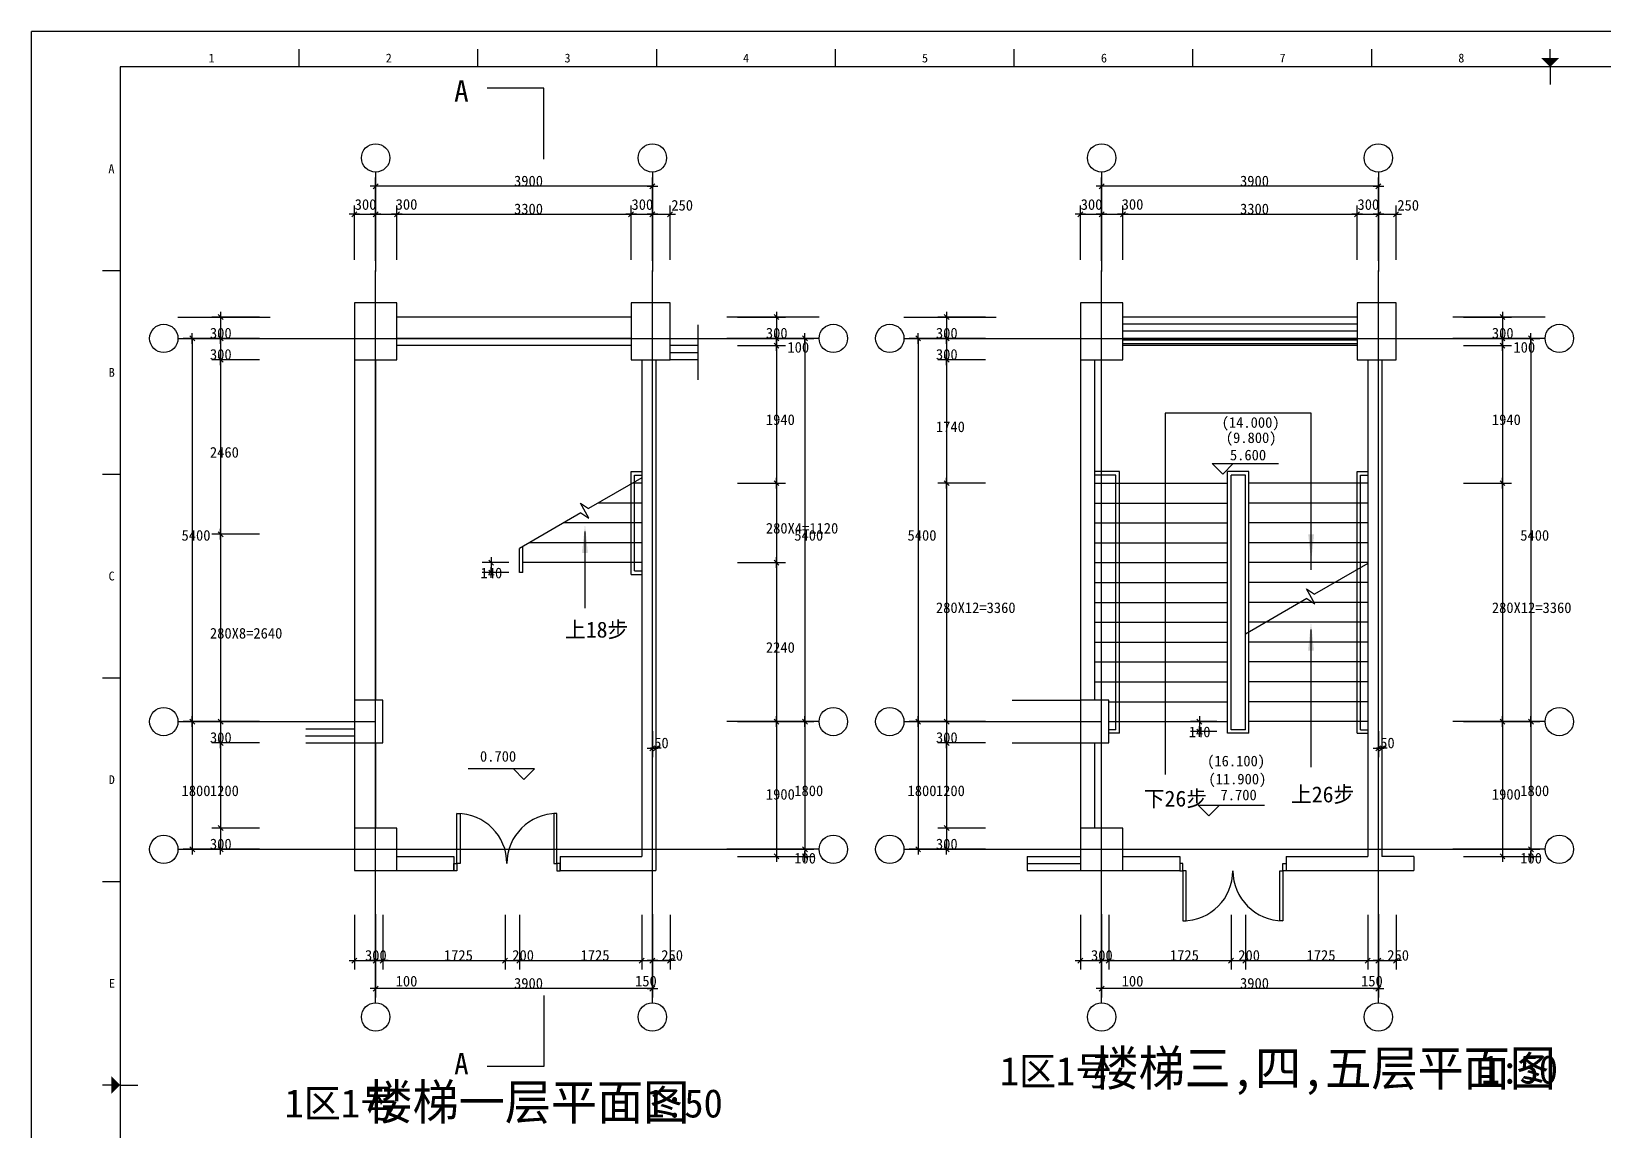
# Model space of a CAD drawing. Header units: metres. Extents: x 436269 to 478319, y -9460 to 20240.
# Drawn here: x 436269 to 458422, y 4749 to 20240 of the extents above; entities that cross this region are included whole.
import ezdxf

# ---------------------------------------------------------------- set-up
doc = ezdxf.new("R2010")
doc.units = ezdxf.units.M
for name, color, linetype in [('AXIS', 3, 'Continuous'), ('COLUMN', 1, 'Continuous'), ('DOTE', 251, 'Continuous'), ('PUB_DIM', 3, 'Continuous'), ('STAIR1', 4, 'Continuous'), ('TEXT', 7, 'Continuous'), ('TK', 9, 'Continuous'), ('WALL', 2, 'Continuous'), ('WINDOW', 142, 'Continuous'), ('文字', 21, 'Continuous'), ('详细尺寸', 3, 'Continuous')]:
    doc.layers.add(name, color=color, linetype=linetype)

# ---------------------------------------------------------------- blocks, each defined once
blk = doc.blocks.new('_DIMX')
blk.add_line((-150, 0), (150, 0))
blk.add_lwpolyline([(-70, -70), (70, 70)])

msp = doc.modelspace()

# ---------------------------------------------------------------- linework, layer by layer
for p, q in [((441419.1, 16413.38), (440819.1, 16413.38)), ((440819.1, 16413.38), (440819.1, 15613.38)), ((441419.1, 15613.38), (441419.1, 16413.38)), ((445269.1, 16413.38), (444719.1, 16413.38)), ((444719.1, 16413.38), (444719.1, 15613.38)), ((445269.1, 15613.38), (445269.1, 16413.38)), ((451648.99, 16413.38), (451048.99, 16413.38)), ((451048.99, 16413.38), (451048.99, 15613.38)), ((451648.99, 15613.38), (451648.99, 16413.38)), ((455498.99, 16413.38), (454948.99, 16413.38)), ((454948.99, 16413.38), (454948.99, 15613.38)), ((455498.99, 15613.38), (455498.99, 16413.38)), ((445664.1, 15330.78), (445664.1, 16103.02)), ((454948.99, 15913.38), (451648.99, 15913.38)), ((454948.99, 15813.38), (451648.99, 15813.38)), ((440819.1, 15613.38), (441419.1, 15613.38)), ((444719.1, 15613.38), (445269.1, 15613.38)), ((451048.99, 15613.38), (451648.99, 15613.38)), ((454948.99, 15613.38), (455498.99, 15613.38)), ((441219.1, 10813.38), (440819.1, 10813.38)), ((440819.1, 10813.38), (440819.1, 10213.38)), ((441219.1, 10213.38), (441219.1, 10813.38)), ((451448.99, 10813.38), (451048.99, 10813.38)), ((451048.99, 10813.38), (451048.99, 10213.38)), ((451448.99, 10213.38), (451448.99, 10813.38)), ((440819.1, 10213.38), (441219.1, 10213.38)), ((451048.99, 10213.38), (451448.99, 10213.38)), ((441419.1, 9013.38), (440819.1, 9013.38)), ((440819.1, 9013.38), (440819.1, 8413.38)), ((441419.1, 8413.38), (441419.1, 9013.38)), ((451648.99, 9013.38), (451048.99, 9013.38)), ((451048.99, 9013.38), (451048.99, 8413.38)), ((451648.99, 8413.38), (451648.99, 9013.38)), ((451698.99, 8613.38), (452398.99, 8613.38)), ((440819.1, 8413.38), (441419.1, 8413.38)), ((451048.99, 8413.38), (451648.99, 8413.38))]:
    msp.add_line(p, q)
for points in [[(442264.1, 8513.38), (442264.1, 9218.38), (442309.1, 9218.38), (442309.1, 8513.38)], [(443674.1, 8513.38), (443674.1, 9218.38), (443629.1, 9218.38), (443629.1, 8513.38)], [(442219.1, 8411.38), (442219.1, 8513.38), (442264.1, 8513.38), (442264.1, 8411.38)], [(443719.1, 8411.38), (443719.1, 8513.38), (443674.1, 8513.38), (443674.1, 8411.38)], [(452448.99, 8513.38), (452448.99, 8411.38), (452493.99, 8411.38), (452493.99, 8513.38)], [(453948.99, 8513.38), (453948.99, 8411.38), (453903.99, 8411.38), (453903.99, 8513.38)], [(452493.99, 8411.38), (452493.99, 7706.38), (452538.99, 7706.38), (452538.99, 8411.38)], [(453903.99, 8411.38), (453903.99, 7706.38), (453858.99, 7706.38), (453858.99, 8411.38)]]:
    msp.add_lwpolyline(points, close=True)
for centre in [(441119.1, 18457.34), (445019.1, 18457.34), (451348.99, 18457.34), (455248.99, 18457.34), (438134.24, 15913.38), (447567.94, 15913.38), (448364.12, 15913.38), (457797.82, 15913.38), (438134.24, 10513.38), (447567.94, 10513.38), (448364.12, 10513.38), (457797.82, 10513.38), (438134.24, 8713.38), (447567.94, 8713.38), (448364.12, 8713.38), (457797.82, 8713.38), (441119.1, 6350.44), (445019.1, 6350.44), (451348.99, 6350.44), (455248.99, 6350.44)]:
    msp.add_circle(centre, 200)
for centre, start, end in [((442264.1, 8513.38), 0, 90), ((443674.1, 8513.38), 90, 180), ((452493.99, 8411.38), 270, 0), ((453903.99, 8411.38), 180, 270)]:
    msp.add_arc(centre, 705, start, end)
for points in [[(444069.1, 13290.84), (444029.1, 12890.84), (444109.1, 12890.84)], [(454301.18, 12753.38), (454341.18, 13153.38), (454261.18, 13153.38)], [(454298.99, 11913.38), (454258.99, 11513.38), (454338.99, 11513.38)]]:
    msp.add_solid(points)
at = {"layer": 'AXIS'}
for p, q in [((441119.1, 18257.34), (441119.1, 16857.34)), ((441119.1, 17007.34), (441119.1, 18182.34)), ((445019.1, 18257.34), (445019.1, 16857.34)), ((445019.1, 17007.34), (445019.1, 18182.34)), ((451348.99, 18257.34), (451348.99, 16857.34)), ((451348.99, 17007.34), (451348.99, 18182.34)), ((455248.99, 18257.34), (455248.99, 16857.34)), ((455248.99, 17007.34), (455248.99, 18182.34)), ((445018.6, 18057.34), (441119.6, 18057.34)), ((455248.49, 18057.34), (451349.49, 18057.34)), ((438334.24, 16213.38), (439634.24, 16213.38)), ((447367.94, 16213.38), (446067.94, 16213.38)), ((448564.12, 16213.38), (449864.12, 16213.38)), ((457597.82, 16213.38), (456297.82, 16213.38)), ((438334.24, 15913.38), (439634.24, 15913.38)), ((439484.24, 15913.38), (438409.24, 15913.38)), ((438534.24, 15912.88), (438534.24, 10513.88)), ((439484.24, 15913.38), (438809.24, 15913.38)), ((438934.24, 15913.88), (438934.24, 15914.38)), ((438934.24, 15913.38), (438934.24, 15613.38)), ((447367.94, 15913.38), (446067.94, 15913.38)), ((446217.94, 15913.38), (447292.94, 15913.38)), ((446217.94, 15813.38), (446892.94, 15813.38)), ((446767.94, 15812.88), (446767.94, 13873.88)), ((447167.94, 15912.88), (447167.94, 10513.88)), ((448564.12, 15913.38), (449864.12, 15913.38)), ((449714.12, 15913.38), (448639.12, 15913.38)), ((448764.12, 15912.88), (448764.12, 10513.88)), ((449714.12, 15913.38), (449039.12, 15913.38)), ((449164.12, 15913.88), (449164.12, 15914.38)), ((449164.12, 15913.38), (449164.12, 15613.38)), ((457597.82, 15913.38), (456297.82, 15913.38)), ((456447.82, 15913.38), (457522.82, 15913.38)), ((456447.82, 15813.38), (457122.82, 15813.38)), ((456997.82, 15812.88), (456997.82, 13873.88)), ((457397.82, 15912.88), (457397.82, 10513.88)), ((439484.24, 15613.38), (438809.24, 15613.38)), ((439484.24, 15613.38), (438809.24, 15613.38)), ((438934.24, 15612.88), (438934.24, 13153.88)), ((438934.24, 15612.88), (438934.24, 15612.38)), ((449714.12, 15613.38), (449039.12, 15613.38)), ((449714.12, 15613.38), (449039.12, 15613.38)), ((449164.12, 15612.88), (449164.12, 13873.88)), ((449164.12, 15612.88), (449164.12, 15612.38)), ((446217.94, 13873.38), (446892.94, 13873.38)), ((446217.94, 13873.38), (446892.94, 13873.38)), ((446767.94, 13872.88), (446767.94, 12753.88)), ((449714.12, 13873.38), (449039.12, 13873.38)), ((449714.12, 13873.38), (449039.12, 13873.38)), ((449164.12, 13872.88), (449164.12, 10513.88)), ((456447.82, 13873.38), (457122.82, 13873.38)), ((456447.82, 13873.38), (457122.82, 13873.38)), ((456997.82, 13872.88), (456997.82, 10513.88)), ((439484.24, 13153.38), (438809.24, 13153.38)), ((439484.24, 13153.38), (438809.24, 13153.38)), ((438934.24, 13152.88), (438934.24, 10513.88)), ((442994.1, 12753.38), (442622.16, 12753.38)), ((442747.16, 12753.88), (442747.16, 12754.38)), ((442747.16, 12753.38), (442747.16, 12613.38)), ((446217.94, 12753.38), (446892.94, 12753.38)), ((446217.94, 12753.38), (446892.94, 12753.38)), ((446767.94, 12752.88), (446767.94, 10513.88)), ((442994.1, 12613.38), (442622.16, 12613.38)), ((442747.16, 12612.88), (442747.16, 12612.38)), ((438334.24, 10513.38), (439634.24, 10513.38)), ((439484.24, 10513.38), (438409.24, 10513.38)), ((439484.24, 10513.38), (438409.24, 10513.38)), ((438534.24, 10512.88), (438534.24, 8713.88)), ((439484.24, 10513.38), (438809.24, 10513.38)), ((439484.24, 10513.38), (438809.24, 10513.38)), ((438934.24, 10513.88), (438934.24, 10514.38)), ((438934.24, 10513.38), (438934.24, 10213.38)), ((447367.94, 10513.38), (446067.94, 10513.38)), ((446217.94, 10513.38), (447292.94, 10513.38)), ((446217.94, 10513.38), (446892.94, 10513.38)), ((446217.94, 10513.38), (447292.94, 10513.38)), ((446217.94, 10513.38), (446892.94, 10513.38)), ((446767.94, 10512.88), (446767.94, 8613.88)), ((447167.94, 10512.88), (447167.94, 8713.88)), ((448564.12, 10513.38), (449864.12, 10513.38)), ((449714.12, 10513.38), (448639.12, 10513.38)), ((449714.12, 10513.38), (448639.12, 10513.38)), ((448764.12, 10512.88), (448764.12, 8713.88)), ((449714.12, 10513.38), (449039.12, 10513.38)), ((449714.12, 10513.38), (449039.12, 10513.38)), ((449164.12, 10513.88), (449164.12, 10514.38)), ((449164.12, 10513.38), (449164.12, 10213.38)), ((452973.99, 10513.38), (452602.04, 10513.38)), ((452727.04, 10513.88), (452727.04, 10514.38)), ((452727.04, 10513.38), (452727.04, 10373.38)), ((457597.82, 10513.38), (456297.82, 10513.38)), ((456447.82, 10513.38), (457522.82, 10513.38)), ((456447.82, 10513.38), (457122.82, 10513.38)), ((456447.82, 10513.38), (457522.82, 10513.38)), ((456447.82, 10513.38), (457122.82, 10513.38)), ((456997.82, 10512.88), (456997.82, 8613.88)), ((457397.82, 10512.88), (457397.82, 8713.88)), ((439484.24, 10213.38), (438809.24, 10213.38)), ((439484.24, 10213.38), (438809.24, 10213.38)), ((438934.24, 10212.88), (438934.24, 9013.88)), ((438934.24, 10212.88), (438934.24, 10212.38)), ((449714.12, 10213.38), (449039.12, 10213.38)), ((449714.12, 10213.38), (449039.12, 10213.38)), ((449164.12, 10212.88), (449164.12, 9013.88)), ((449164.12, 10212.88), (449164.12, 10212.38)), ((452973.99, 10373.38), (452602.04, 10373.38)), ((452727.04, 10372.88), (452727.04, 10372.38)), ((439484.24, 9013.38), (438809.24, 9013.38)), ((439484.24, 9013.38), (438809.24, 9013.38)), ((438934.24, 9013.88), (438934.24, 9014.38)), ((438934.24, 9013.38), (438934.24, 8713.38)), ((449714.12, 9013.38), (449039.12, 9013.38)), ((449714.12, 9013.38), (449039.12, 9013.38)), ((449164.12, 9013.88), (449164.12, 9014.38)), ((449164.12, 9013.38), (449164.12, 8713.38)), ((438334.24, 8713.38), (439634.24, 8713.38)), ((439484.24, 8713.38), (438409.24, 8713.38)), ((439484.24, 8713.38), (438809.24, 8713.38)), ((438934.24, 8712.88), (438934.24, 8712.38)), ((447367.94, 8713.38), (446067.94, 8713.38)), ((446217.94, 8713.38), (447292.94, 8713.38)), ((446217.94, 8713.38), (447292.94, 8713.38)), ((447167.94, 8713.88), (447167.94, 8714.38)), ((447167.94, 8713.38), (447167.94, 8613.38)), ((448564.12, 8713.38), (449864.12, 8713.38)), ((449714.12, 8713.38), (448639.12, 8713.38)), ((449714.12, 8713.38), (449039.12, 8713.38)), ((449164.12, 8712.88), (449164.12, 8712.38)), ((457597.82, 8713.38), (456297.82, 8713.38)), ((456447.82, 8713.38), (457522.82, 8713.38)), ((456447.82, 8713.38), (457522.82, 8713.38)), ((457397.82, 8713.88), (457397.82, 8714.38)), ((457397.82, 8713.38), (457397.82, 8613.38)), ((446217.94, 8613.38), (446892.94, 8613.38)), ((446217.94, 8613.38), (447292.94, 8613.38)), ((447167.94, 8612.88), (447167.94, 8612.38)), ((456447.82, 8613.38), (457122.82, 8613.38)), ((456447.82, 8613.38), (457522.82, 8613.38)), ((457397.82, 8612.88), (457397.82, 8612.38)), ((441119.1, 6550.44), (441119.1, 7950.44)), ((441119.1, 7800.44), (441119.1, 6625.44)), ((445019.1, 6550.44), (445019.1, 7950.44)), ((445019.1, 7800.44), (445019.1, 6625.44)), ((451348.99, 6550.44), (451348.99, 7950.44)), ((451348.99, 7800.44), (451348.99, 6625.44)), ((455248.99, 6550.44), (455248.99, 7950.44)), ((455248.99, 7800.44), (455248.99, 6625.44)), ((445018.6, 6750.44), (441119.6, 6750.44)), ((455248.49, 6750.44), (451349.49, 6750.44))]:
    msp.add_line(p, q, dxfattribs=at)
at = {"layer": 'COLUMN'}
for p, q in [((443490.61, 19439.18), (442690.61, 19439.18)), ((443490.61, 18439.18), (443490.61, 19439.18)), ((443490.61, 6652.01), (443490.61, 5652.01)), ((443490.61, 5652.01), (442690.61, 5652.01))]:
    msp.add_line(p, q, dxfattribs=at)
at = {"layer": 'DOTE'}
for p, q in [((441119.1, 7950.44), (441119.1, 16869.84)), ((445019.1, 7950.44), (445019.1, 16869.84)), ((451348.99, 7950.44), (451348.99, 16869.84)), ((455248.99, 7950.44), (455248.99, 16869.84)), ((439634.24, 15913.38), (446392.14, 15913.38)), ((449864.12, 15913.38), (456622.02, 15913.38)), ((439634.24, 10513.38), (441119.1, 10513.38)), ((449864.12, 10513.38), (451348.99, 10513.38)), ((439122.02, 8713.38), (446466.37, 8713.38)), ((449351.9, 8713.38), (456696.25, 8713.38))]:
    msp.add_line(p, q, dxfattribs=at)
at = {"layer": 'PUB_DIM'}
for p, q in [((454301.18, 14859.93), (452245.54, 14859.93)), ((452245.54, 14859.93), (452245.54, 9769.93)), ((454301.18, 12653.38), (454301.18, 14859.93)), ((453054.8, 14002.25), (452904.8, 14152.25)), ((452904.8, 14152.25), (453204.8, 14152.25)), ((453204.8, 14152.25), (453054.8, 14002.25)), ((453054.8, 14152.25), (453839.94, 14152.25)), ((444069.1, 13190.84), (444069.1, 12109.93)), ((454298.99, 11813.38), (454298.99, 9869.93)), ((443209.54, 9848.56), (442424.39, 9848.56)), ((443059.54, 9848.56), (443209.54, 9698.56)), ((443359.54, 9848.56), (443059.54, 9848.56)), ((443209.54, 9698.56), (443359.54, 9848.56)), ((452859.39, 9185.58), (452709.39, 9335.58)), ((452709.39, 9335.58), (453009.39, 9335.58)), ((453009.39, 9335.58), (452859.39, 9185.58)), ((452859.39, 9335.58), (453644.53, 9335.58))]:
    msp.add_line(p, q, dxfattribs=at)
at = {"layer": 'STAIR1'}
for p, q in [((454948.99, 15888.38), (451648.99, 15888.38)), ((454948.99, 15838.38), (451648.99, 15838.38)), ((444719.1, 12588.38), (444719.1, 14038.38)), ((444719.1, 14038.38), (444869.1, 14038.38)), ((444769.1, 12638.38), (444769.1, 13988.38)), ((444769.1, 13988.38), (444869.1, 13988.38)), ((451598.99, 14038.38), (451248.99, 14038.38)), ((451548.99, 13988.38), (451248.99, 13988.38)), ((451548.99, 10398.38), (451548.99, 13988.38)), ((451598.99, 10348.38), (451598.99, 14038.38)), ((453123.99, 10348.38), (453123.99, 14038.38)), ((453423.99, 14038.38), (453123.99, 14038.38)), ((453173.99, 10398.38), (453173.99, 13988.38)), ((453373.99, 13988.38), (453173.99, 13988.38)), ((453373.99, 10398.38), (453373.99, 13988.38)), ((453423.99, 10348.38), (453423.99, 14038.38)), ((454948.99, 10348.38), (454948.99, 14038.38)), ((454948.99, 14038.38), (455098.99, 14038.38)), ((454998.99, 10398.38), (454998.99, 13988.38)), ((454998.99, 13988.38), (455098.99, 13988.38)), ((444869.1, 13949.69), (444116.82, 13515.35)), ((444869.1, 13873.38), (444736.93, 13873.38)), ((451248.99, 13873.38), (453123.99, 13873.38)), ((455098.99, 13873.38), (453423.99, 13873.38)), ((444124.86, 13381.43), (444004.86, 13589.28)), ((444004.86, 13589.28), (444116.82, 13515.35)), ((444869.1, 13593.38), (444251.96, 13593.38)), ((451248.99, 13593.38), (453123.99, 13593.38)), ((455098.99, 13593.38), (453423.99, 13593.38)), ((444012.9, 13455.35), (443144.1, 12953.76)), ((444869.1, 13313.38), (443766.99, 13313.38)), ((444012.9, 13455.35), (444124.86, 13381.43)), ((451248.99, 13313.38), (453123.99, 13313.38)), ((455098.99, 13313.38), (453423.99, 13313.38)), ((443144.1, 12613.38), (443144.1, 12953.76)), ((443194.1, 12613.38), (443194.1, 12982.62)), ((444869.1, 13033.38), (443282.01, 13033.38)), ((451248.99, 13033.38), (453123.99, 13033.38)), ((455098.99, 13033.38), (453423.99, 13033.38)), ((444869.1, 12753.38), (443194.1, 12753.38)), ((444769.1, 12638.38), (444869.1, 12638.38)), ((451248.99, 12753.38), (453123.99, 12753.38)), ((455098.99, 12753.38), (453423.99, 12753.38)), ((455098.99, 12742.72), (454346.7, 12308.39)), ((443194.1, 12613.38), (443144.1, 12613.38)), ((444719.1, 12588.38), (444869.1, 12588.38)), ((451248.99, 12473.38), (453123.99, 12473.38)), ((455098.99, 12473.38), (453423.99, 12473.38)), ((451248.99, 12193.38), (453123.99, 12193.38)), ((454242.78, 12248.39), (453373.99, 11746.79)), ((455098.99, 12193.38), (453423.99, 12193.38)), ((454354.74, 12174.46), (454234.74, 12382.31)), ((454234.74, 12382.31), (454346.7, 12308.39)), ((454242.78, 12248.39), (454354.74, 12174.46)), ((451248.99, 11913.38), (453123.99, 11913.38)), ((455098.99, 11913.38), (453423.99, 11913.38)), ((451248.99, 11633.38), (453123.99, 11633.38)), ((455098.99, 11633.38), (453423.99, 11633.38)), ((451248.99, 11353.38), (453123.99, 11353.38)), ((455098.99, 11353.38), (453423.99, 11353.38)), ((451248.99, 11073.38), (453123.99, 11073.38)), ((455098.99, 11073.38), (453423.99, 11073.38)), ((450087.91, 10813.38), (451048.99, 10813.38)), ((451448.99, 10793.38), (453123.99, 10793.38)), ((455098.99, 10793.38), (453423.99, 10793.38)), ((450087.91, 10513.38), (451048.99, 10513.38)), ((451448.99, 10513.38), (453123.99, 10513.38)), ((455098.99, 10513.38), (453423.99, 10513.38)), ((450087.91, 10213.38), (451048.99, 10213.38)), ((451548.99, 10398.38), (451448.99, 10398.38)), ((451598.99, 10348.38), (451448.99, 10348.38)), ((453423.99, 10348.38), (453123.99, 10348.38)), ((453373.99, 10398.38), (453173.99, 10398.38)), ((454948.99, 10348.38), (455098.99, 10348.38)), ((454998.99, 10398.38), (455098.99, 10398.38))]:
    msp.add_line(p, q, dxfattribs=at)
at = {"layer": 'TK'}
for p, q in [((478319.25, 20239.85), (436269.25, 20239.85)), ((436269.25, -9460.15), (436269.25, 20239.85)), ((440038, 19989.85), (440038, 19739.85)), ((442556.75, 19989.85), (442556.75, 19739.85)), ((445075.5, 19989.85), (445075.5, 19739.85)), ((447594.25, 19989.85), (447594.25, 19739.85)), ((450113, 19989.85), (450113, 19739.85)), ((452631.75, 19989.85), (452631.75, 19739.85)), ((455150.5, 19989.85), (455150.5, 19739.85)), ((457669.25, 19739.85), (457669.25, 19489.85)), ((437269.25, 16869.85), (437519.25, 16869.85)), ((437269.25, 13999.85), (437519.25, 13999.85)), ((437269.25, 11129.85), (437519.25, 11129.85)), ((437269.25, 8259.85), (437519.25, 8259.85)), ((437519.25, 5389.85), (437769.25, 5389.85))]:
    msp.add_line(p, q, dxfattribs=at)
for points in [[(457669.25, 19864.85), (457669.25, 19989.85)], [(437394.25, 5389.85), (437269.25, 5389.85)]]:
    msp.add_lwpolyline(points, dxfattribs=at)
msp.add_lwpolyline([(477819.25, 19739.85), (437519.25, 19739.85), (437519.25, -8960.15), (477819.25, -8960.15)], close=True, dxfattribs=at)
for points in [[(457544.25, 19864.85), (457794.25, 19864.85), (457669.25, 19739.85)], [(437394.25, 5264.85), (437394.25, 5514.85), (437519.25, 5389.85)]]:
    msp.add_solid(points, dxfattribs=at)
at = {"layer": 'WALL'}
for p, q in [((444719.1, 16213.38), (441419.1, 16213.38)), ((444719.1, 15813.38), (441419.1, 15813.38)), ((445664.1, 15813.38), (445269.1, 15813.38)), ((440819.1, 15613.38), (440819.1, 10813.38)), ((441119.1, 15613.38), (441119.1, 10813.38)), ((444869.1, 15613.38), (444869.1, 8613.38)), ((445069.1, 15613.38), (445069.1, 8413.38)), ((445664.1, 15613.38), (445269.1, 15613.38)), ((451048.99, 15613.38), (451048.99, 10813.38)), ((451248.99, 15613.38), (451248.99, 10813.38)), ((455098.99, 15613.38), (455098.99, 8613.38)), ((455298.99, 15613.38), (455298.99, 8613.38)), ((440135.82, 10413.38), (440824.1, 10413.38)), ((440135.82, 10213.38), (440824.1, 10213.38)), ((440819.1, 10213.38), (440819.1, 9013.38)), ((441119.1, 10213.38), (441119.1, 9013.38)), ((451048.99, 10213.38), (451048.99, 9013.38)), ((451248.99, 10213.38), (451248.99, 9013.38)), ((441419.1, 8613.38), (442219.1, 8613.38)), ((442219.1, 8613.38), (442219.1, 8413.38)), ((443719.1, 8613.38), (444869.1, 8613.38)), ((443719.1, 8613.38), (443719.1, 8413.38)), ((451648.99, 8613.38), (452448.99, 8613.38)), ((452448.99, 8613.38), (452448.99, 8413.38)), ((453948.99, 8613.38), (455098.99, 8613.38)), ((453948.99, 8613.38), (453948.99, 8413.38)), ((455748.99, 8613.38), (455298.99, 8613.38)), ((455748.99, 8613.38), (455748.99, 8413.38)), ((441125.24, 8413.38), (442219.1, 8413.38)), ((443719.1, 8413.38), (445069.1, 8413.38)), ((451355.13, 8413.38), (452448.99, 8413.38)), ((453948.99, 8413.38), (455748.99, 8413.38))]:
    msp.add_line(p, q, dxfattribs=at)
at = {"layer": 'WINDOW'}
for p, q in [((454948.99, 16213.38), (451648.99, 16213.38)), ((454948.99, 16113.38), (451648.99, 16113.38)), ((454948.99, 16013.38), (451648.99, 16013.38)), ((444719.1, 15913.38), (441419.1, 15913.38)), ((445269.1, 15713.38), (445664.1, 15713.38)), ((440130.82, 10313.38), (440819.1, 10313.38)), ((450298.99, 8613.38), (451048.99, 8613.38)), ((450298.99, 8613.38), (450298.99, 8413.38)), ((450298.99, 8513.38), (451048.99, 8513.38)), ((450298.99, 8413.38), (451048.99, 8413.38))]:
    msp.add_line(p, q, dxfattribs=at)
at = {"layer": '详细尺寸'}
for p, q in [((440819.1, 17019.84), (440819.1, 17788.8)), ((441119.1, 17019.84), (441119.1, 17788.8)), ((441119.1, 17019.84), (441119.1, 17788.8)), ((441419.1, 17019.84), (441419.1, 17788.8)), ((441419.1, 17019.84), (441419.1, 17788.8)), ((444719.1, 17019.84), (444719.1, 17788.8)), ((444719.1, 17019.84), (444719.1, 17788.8)), ((445019.1, 17019.84), (445019.1, 17788.8)), ((445019.1, 17019.84), (445019.1, 17788.8)), ((445269.1, 17019.84), (445269.1, 17788.8)), ((451048.99, 17019.84), (451048.99, 17788.8)), ((451348.99, 17019.84), (451348.99, 17788.8)), ((451348.99, 17019.84), (451348.99, 17788.8)), ((451648.99, 17019.84), (451648.99, 17788.8)), ((451648.99, 17019.84), (451648.99, 17788.8)), ((454948.99, 17019.84), (454948.99, 17788.8)), ((454948.99, 17019.84), (454948.99, 17788.8)), ((455248.99, 17019.84), (455248.99, 17788.8)), ((455248.99, 17019.84), (455248.99, 17788.8)), ((455498.99, 17019.84), (455498.99, 17788.8)), ((440819.6, 17663.8), (441118.6, 17663.8)), ((441119.6, 17663.8), (441418.6, 17663.8)), ((441419.6, 17663.8), (444718.6, 17663.8)), ((444719.6, 17663.8), (445018.6, 17663.8)), ((445019.6, 17663.8), (445268.6, 17663.8)), ((451049.49, 17663.8), (451348.49, 17663.8)), ((451349.49, 17663.8), (451648.49, 17663.8)), ((451649.49, 17663.8), (454948.49, 17663.8)), ((454949.49, 17663.8), (455248.49, 17663.8)), ((455249.49, 17663.8), (455498.49, 17663.8)), ((439484.24, 16213.38), (438809.24, 16213.38)), ((438934.24, 16213.88), (438934.24, 16214.38)), ((438934.24, 16213.38), (438934.24, 15913.38)), ((446217.94, 16213.38), (446892.94, 16213.38)), ((446767.94, 16213.88), (446767.94, 16214.38)), ((446767.94, 16213.38), (446767.94, 15913.38)), ((449714.12, 16213.38), (449039.12, 16213.38)), ((449164.12, 16213.88), (449164.12, 16214.38)), ((449164.12, 16213.38), (449164.12, 15913.38)), ((456447.82, 16213.38), (457122.82, 16213.38)), ((456997.82, 16213.88), (456997.82, 16214.38)), ((456997.82, 16213.38), (456997.82, 15913.38)), ((439484.24, 15913.38), (438809.24, 15913.38)), ((438934.24, 15912.88), (438934.24, 15912.38)), ((446217.94, 15913.38), (446892.94, 15913.38)), ((446217.94, 15913.38), (446892.94, 15913.38)), ((446217.94, 15813.38), (446892.94, 15813.38)), ((446767.94, 15913.88), (446767.94, 15914.38)), ((446767.94, 15913.38), (446767.94, 15813.38)), ((446767.94, 15913.38), (446767.94, 15813.38)), ((446767.94, 15912.88), (446767.94, 15912.38)), ((446767.94, 15812.88), (446767.94, 15812.38)), ((449714.12, 15913.38), (449039.12, 15913.38)), ((449164.12, 15912.88), (449164.12, 15912.38)), ((456447.82, 15913.38), (457122.82, 15913.38)), ((456447.82, 15913.38), (457122.82, 15913.38)), ((456447.82, 15813.38), (457122.82, 15813.38)), ((456997.82, 15913.88), (456997.82, 15914.38)), ((456997.82, 15913.38), (456997.82, 15813.38)), ((456997.82, 15913.38), (456997.82, 15813.38)), ((456997.82, 15912.88), (456997.82, 15912.38)), ((456997.82, 15812.88), (456997.82, 15812.38)), ((445019.1, 10379.69), (445019.1, 10012.83)), ((445069.1, 10379.69), (445069.1, 10012.83)), ((455248.99, 10379.69), (455248.99, 10012.83)), ((455298.99, 10379.69), (455298.99, 10012.83)), ((445018.6, 10137.83), (445018.1, 10137.83)), ((445019.1, 10137.83), (445069.1, 10137.83)), ((445069.6, 10137.83), (445070.1, 10137.83)), ((455248.49, 10137.83), (455247.99, 10137.83)), ((455248.99, 10137.83), (455298.99, 10137.83)), ((455299.49, 10137.83), (455299.99, 10137.83)), ((440819.1, 7787.95), (440819.1, 7018.98)), ((441119.1, 7787.95), (441119.1, 7018.98)), ((441119.1, 7787.95), (441119.1, 7018.98)), ((441219.1, 7787.95), (441219.1, 7018.98)), ((441219.1, 7787.95), (441219.1, 7018.98)), ((442944.1, 7787.95), (442944.1, 7018.98)), ((442944.1, 7787.95), (442944.1, 7018.98)), ((443144.1, 7787.95), (443144.1, 7018.98)), ((443144.1, 7787.95), (443144.1, 7018.98)), ((444869.1, 7787.95), (444869.1, 7018.98)), ((444869.1, 7787.95), (444869.1, 7018.98)), ((445019.1, 7787.95), (445019.1, 7018.98)), ((445019.1, 7787.95), (445019.1, 7018.98)), ((445269.1, 7787.95), (445269.1, 7018.98)), ((451048.99, 7787.95), (451048.99, 7018.98)), ((451348.99, 7787.95), (451348.99, 7018.98)), ((451348.99, 7787.95), (451348.99, 7018.98)), ((451448.99, 7787.95), (451448.99, 7018.98)), ((451448.99, 7787.95), (451448.99, 7018.98)), ((453173.99, 7787.95), (453173.99, 7018.98)), ((453173.99, 7787.95), (453173.99, 7018.98)), ((453373.99, 7787.95), (453373.99, 7018.98)), ((453373.99, 7787.95), (453373.99, 7018.98)), ((455098.99, 7787.95), (455098.99, 7018.98)), ((455098.99, 7787.95), (455098.99, 7018.98)), ((455248.99, 7787.95), (455248.99, 7018.98)), ((455248.99, 7787.95), (455248.99, 7018.98)), ((455498.99, 7787.95), (455498.99, 7018.98)), ((440818.6, 7143.98), (440818.1, 7143.98)), ((440819.1, 7143.98), (441119.1, 7143.98)), ((441118.6, 7143.98), (441118.1, 7143.98)), ((441119.1, 7143.98), (441219.1, 7143.98)), ((441119.1, 7143.98), (441219.1, 7143.98)), ((441119.6, 7143.98), (441120.1, 7143.98)), ((441219.6, 7143.98), (441220.1, 7143.98)), ((441219.6, 7143.98), (442943.6, 7143.98)), ((442943.6, 7143.98), (442943.1, 7143.98)), ((442944.1, 7143.98), (443144.1, 7143.98)), ((443144.6, 7143.98), (444868.6, 7143.98)), ((443144.6, 7143.98), (443145.1, 7143.98)), ((444868.6, 7143.98), (444868.1, 7143.98)), ((444869.1, 7143.98), (445019.1, 7143.98)), ((444869.1, 7143.98), (445019.1, 7143.98)), ((445018.6, 7143.98), (445018.1, 7143.98)), ((445019.1, 7143.98), (445269.1, 7143.98)), ((445019.6, 7143.98), (445020.1, 7143.98)), ((445269.6, 7143.98), (445270.1, 7143.98)), ((451048.49, 7143.98), (451047.99, 7143.98)), ((451048.99, 7143.98), (451348.99, 7143.98)), ((451348.49, 7143.98), (451347.99, 7143.98)), ((451348.99, 7143.98), (451448.99, 7143.98)), ((451348.99, 7143.98), (451448.99, 7143.98)), ((451349.49, 7143.98), (451349.99, 7143.98)), ((451449.49, 7143.98), (451449.99, 7143.98)), ((451449.49, 7143.98), (453173.49, 7143.98)), ((453173.49, 7143.98), (453172.99, 7143.98)), ((453173.99, 7143.98), (453373.99, 7143.98)), ((453374.49, 7143.98), (453374.99, 7143.98)), ((453374.49, 7143.98), (455098.49, 7143.98)), ((455098.49, 7143.98), (455097.99, 7143.98)), ((455098.99, 7143.98), (455248.99, 7143.98)), ((455098.99, 7143.98), (455248.99, 7143.98)), ((455248.49, 7143.98), (455247.99, 7143.98)), ((455248.99, 7143.98), (455498.99, 7143.98)), ((455249.49, 7143.98), (455249.99, 7143.98)), ((455499.49, 7143.98), (455499.99, 7143.98))]:
    msp.add_line(p, q, dxfattribs=at)

# ---------------------------------------------------------------- block references
at = {"layer": 'AXIS', "xscale": 0.5, "yscale": 0.5, "zscale": 0.5}
for p, rotation in [((441119.1, 18057.34), 180), ((451348.99, 18057.34), 180), ((438534.24, 15913.38), 90), ((438934.24, 15913.38), 270), ((447167.94, 15913.38), 90), ((448764.12, 15913.38), 90), ((449164.12, 15913.38), 270), ((457397.82, 15913.38), 90), ((446767.94, 15813.38), 90), ((456997.82, 15813.38), 90), ((438934.24, 15613.38), 90), ((438934.24, 15613.38), 90), ((449164.12, 15613.38), 90), ((449164.12, 15613.38), 90), ((446767.94, 13873.38), 270), ((446767.94, 13873.38), 90), ((449164.12, 13873.38), 270), ((449164.12, 13873.38), 90), ((456997.82, 13873.38), 270), ((456997.82, 13873.38), 90), ((438934.24, 13153.38), 270), ((438934.24, 13153.38), 90), ((442747.16, 12753.38), 270), ((442747.16, 12613.38), 90), ((446767.94, 12753.38), 90), ((446767.94, 12753.38), 270), ((438534.24, 10513.38), 270), ((438534.24, 10513.38), 90), ((438934.24, 10513.38), 270), ((438934.24, 10513.38), 270), ((446767.94, 10513.38), 90), ((446767.94, 10513.38), 270), ((447167.94, 10513.38), 270), ((447167.94, 10513.38), 90), ((448764.12, 10513.38), 270), ((448764.12, 10513.38), 90), ((449164.12, 10513.38), 270), ((449164.12, 10513.38), 270), ((452727.04, 10513.38), 270), ((452727.04, 10373.38), 90), ((456997.82, 10513.38), 90), ((456997.82, 10513.38), 270), ((457397.82, 10513.38), 270), ((457397.82, 10513.38), 90), ((438934.24, 10213.38), 90), ((438934.24, 10213.38), 90), ((449164.12, 10213.38), 90), ((449164.12, 10213.38), 90), ((438934.24, 9013.38), 270), ((438934.24, 9013.38), 270), ((449164.12, 9013.38), 270), ((449164.12, 9013.38), 270), ((438534.24, 8713.38), 270), ((438934.24, 8713.38), 90), ((446767.94, 8613.38), 270), ((447167.94, 8713.38), 270), ((447167.94, 8713.38), 270), ((447167.94, 8613.38), 90), ((448764.12, 8713.38), 270), ((449164.12, 8713.38), 90), ((456997.82, 8613.38), 270), ((457397.82, 8713.38), 270), ((457397.82, 8713.38), 270), ((457397.82, 8613.38), 90), ((441119.1, 6750.44), 180), ((451348.99, 6750.44), 180)]:
    msp.add_blockref('_DIMX', p, dxfattribs=dict(at, rotation=rotation))
for p in [(445019.1, 18057.34), (455248.99, 18057.34), (445019.1, 6750.44), (455248.99, 6750.44)]:
    msp.add_blockref('_DIMX', p, dxfattribs=at)
at = {"layer": '详细尺寸', "xscale": 0.5, "yscale": 0.5, "zscale": 0.5}
for p, rotation in [((440819.1, 17663.8), 180), ((441119.1, 17663.8), 180), ((441419.1, 17663.8), 180), ((444719.1, 17663.8), 180), ((445019.1, 17663.8), 180), ((451048.99, 17663.8), 180), ((451348.99, 17663.8), 180), ((451648.99, 17663.8), 180), ((454948.99, 17663.8), 180), ((455248.99, 17663.8), 180), ((438934.24, 16213.38), 270), ((446767.94, 16213.38), 270), ((449164.12, 16213.38), 270), ((456997.82, 16213.38), 270), ((438934.24, 15913.38), 90), ((446767.94, 15913.38), 270), ((446767.94, 15913.38), 90), ((449164.12, 15913.38), 90), ((456997.82, 15913.38), 270), ((456997.82, 15913.38), 90), ((446767.94, 15813.38), 90), ((456997.82, 15813.38), 90), ((445069.1, 10137.83), 180), ((455298.99, 10137.83), 180), ((441119.1, 7143.98), 180), ((441219.1, 7143.98), 180), ((441219.1, 7143.98), 180), ((443144.1, 7143.98), 180), ((443144.1, 7143.98), 180), ((445019.1, 7143.98), 180), ((445269.1, 7143.98), 180), ((451348.99, 7143.98), 180), ((451448.99, 7143.98), 180), ((451448.99, 7143.98), 180), ((453373.99, 7143.98), 180), ((453373.99, 7143.98), 180), ((455248.99, 7143.98), 180), ((455498.99, 7143.98), 180)]:
    msp.add_blockref('_DIMX', p, dxfattribs=dict(at, rotation=rotation))
for p in [(441119.1, 17663.8), (441419.1, 17663.8), (444719.1, 17663.8), (445019.1, 17663.8), (445269.1, 17663.8), (451348.99, 17663.8), (451648.99, 17663.8), (454948.99, 17663.8), (455248.99, 17663.8), (455498.99, 17663.8), (445019.1, 10137.83), (455248.99, 10137.83), (440819.1, 7143.98), (441119.1, 7143.98), (442944.1, 7143.98), (442944.1, 7143.98), (444869.1, 7143.98), (444869.1, 7143.98), (445019.1, 7143.98), (451048.99, 7143.98), (451348.99, 7143.98), (453173.99, 7143.98), (453173.99, 7143.98), (455098.99, 7143.98), (455098.99, 7143.98), (455248.99, 7143.98)]:
    msp.add_blockref('_DIMX', p, dxfattribs=at)

# ---------------------------------------------------------------- texts
at = {"layer": 'AXIS', "char_height": 150, "attachment_point": 1}
for s, insert in [('\\A1;3900', (443069.1, 18207.34)), ('\\A1;3900', (453298.99, 18207.34)), ('\\A1;300', (438784.24, 15763.38)), ('\\A1;300', (449014.12, 15763.38)), ('\\A1;1940', (446617.94, 14843.38)), ('\\A1;1740', (449014.12, 14743.38)), ('\\A1;1940', (456847.82, 14843.38)), ('\\A1;2460', (438784.24, 14383.38)), ('\\A1;280X4=1120', (446617.94, 13313.38)), ('\\A1;5400', (438384.24, 13213.38)), ('\\A1;5400', (447017.94, 13213.38)), ('\\A1;5400', (448614.12, 13213.38)), ('\\A1;5400', (457247.82, 13213.38)), ('\\A1;140', (442597.16, 12683.38)), ('\\A1;280X12=3360', (449014.12, 12193.38)), ('\\A1;280X12=3360', (456847.82, 12193.38)), ('\\A1;280X8=2640', (438784.24, 11833.38)), ('\\A1;2240', (446617.94, 11633.38)), ('\\A1;140', (452577.04, 10443.38)), ('\\A1;300', (438784.24, 10363.38)), ('\\A1;300', (449014.12, 10363.38)), ('\\A1;1800', (438384.24, 9613.38)), ('\\A1;1200', (438784.24, 9613.38)), ('\\A1;1900', (446617.94, 9563.38)), ('\\A1;1800', (447017.94, 9613.38)), ('\\A1;1800', (448614.12, 9613.38)), ('\\A1;1200', (449014.12, 9613.38)), ('\\A1;1900', (456847.82, 9563.38)), ('\\A1;1800', (457247.82, 9613.38)), ('\\A1;300', (438784.24, 8863.38)), ('\\A1;300', (449014.12, 8863.38)), ('\\A1;100', (447017.94, 8663.38)), ('\\A1;100', (457247.82, 8663.38)), ('\\A1;3900', (443069.1, 6900.44)), ('\\A1;3900', (453298.99, 6900.44))]:
    msp.add_mtext(s, dxfattribs=dict(at, insert=insert))
at = {"layer": 'PUB_DIM'}
for s, p in [('(14.000)', (453040.72, 14654.08)), ('(9.800)', (453099.03, 14439.36)), ('5.600', (453156.9, 14195.44)), ('0.700', (442589.54, 9948.56)), ('(16.100)', (452835.94, 9883.49)), ('(11.900)', (452853.45, 9629.24)), ('7.700', (453024.53, 9404.84))]:
    msp.add_text(s, height=150, dxfattribs=at).set_placement(p)
at = {"layer": 'TEXT'}
for s, height, p in [('1区1号', 400, (449913.26, 5387.63)), (' 楼梯三,四,五层平面图', 500, (450879.54, 5379.82)), ('1:50', 400, (456691.6, 5411.15)), ('1区1号', 400, (439835.71, 4933.65)), (' 楼梯一层平面图', 500, (440649.66, 4902.33)), ('1:50', 400, (444923.62, 4933.65))]:
    msp.add_text(s, height=height, dxfattribs=at).set_placement(p)
at = {"layer": 'TK'}
for s, p in [('1', (438765.97, 19802.35)), ('2', (441261.95, 19802.35)), ('3', (443780.7, 19802.35)), ('4', (446296.93, 19802.35)), ('5', (448818.2, 19802.35)), ('6', (451339.48, 19802.35)), ('7', (453855.7, 19802.35)), ('8', (456374.45, 19802.35)), ('A', (437353.77, 18242.35)), ('B', (437358.83, 15372.35)), ('C', (437356.3, 12502.35)), ('D', (437358.83, 9632.35)), ('E', (437361.36, 6762.35))]:
    msp.add_text(s, height=125, dxfattribs=at).set_placement(p)
at = {"layer": '文字'}
for s, height, p in [('A', 300, (442225.52, 19250.78)), ('上18步', 225, (443787.97, 11696.71)), ('下26步', 225, (451943.14, 9315.69)), ('上26步', 225, (454017.85, 9374.79)), ('A', 300, (442225.52, 5540.41))]:
    msp.add_text(s, height=height, dxfattribs=at).set_placement(p)
at = {"layer": '详细尺寸', "char_height": 150, "attachment_point": 1}
for s, insert in [('\\A1;300', (440824.44, 17875.75)), ('\\A1;300', (441401.39, 17877.58)), ('\\A1;3300', (443069.1, 17813.8)), ('\\A1;300', (444724.44, 17875.75)), ('\\A1;250', (445285.34, 17864.95)), ('\\A1;300', (451054.32, 17875.75)), ('\\A1;300', (451631.27, 17877.58)), ('\\A1;3300', (453298.99, 17813.8)), ('\\A1;300', (454954.32, 17875.75)), ('\\A1;250', (455515.22, 17864.95)), ('\\A1;300', (438784.24, 16063.38)), ('\\A1;300', (446617.94, 16063.38)), ('\\A1;300', (449014.12, 16063.38)), ('\\A1;300', (456847.82, 16063.38)), ('\\A1;100', (446921.82, 15863.38)), ('\\A1;100', (457151.7, 15863.38)), ('\\A1;50', (445044.1, 10287.83)), ('\\A1;50', (455273.99, 10287.83)), ('\\A1;300', (440969.1, 7293.98)), ('\\A1;1725', (442081.6, 7293.98)), ('\\A1;200', (443044.1, 7293.98)), ('\\A1;1725', (444006.6, 7293.98)), ('\\A1;250', (445144.1, 7293.98)), ('\\A1;300', (451198.99, 7293.98)), ('\\A1;1725', (452311.49, 7293.98)), ('\\A1;200', (453273.99, 7293.98)), ('\\A1;1725', (454236.49, 7293.98)), ('\\A1;250', (455373.99, 7293.98)), ('\\A1;100', (441401.39, 6930.21)), ('\\A1;150', (444774.44, 6932.04)), ('\\A1;100', (451631.27, 6930.21)), ('\\A1;150', (455004.32, 6932.04))]:
    msp.add_mtext(s, dxfattribs=dict(at, insert=insert))

doc.saveas('drawing.dxf')
